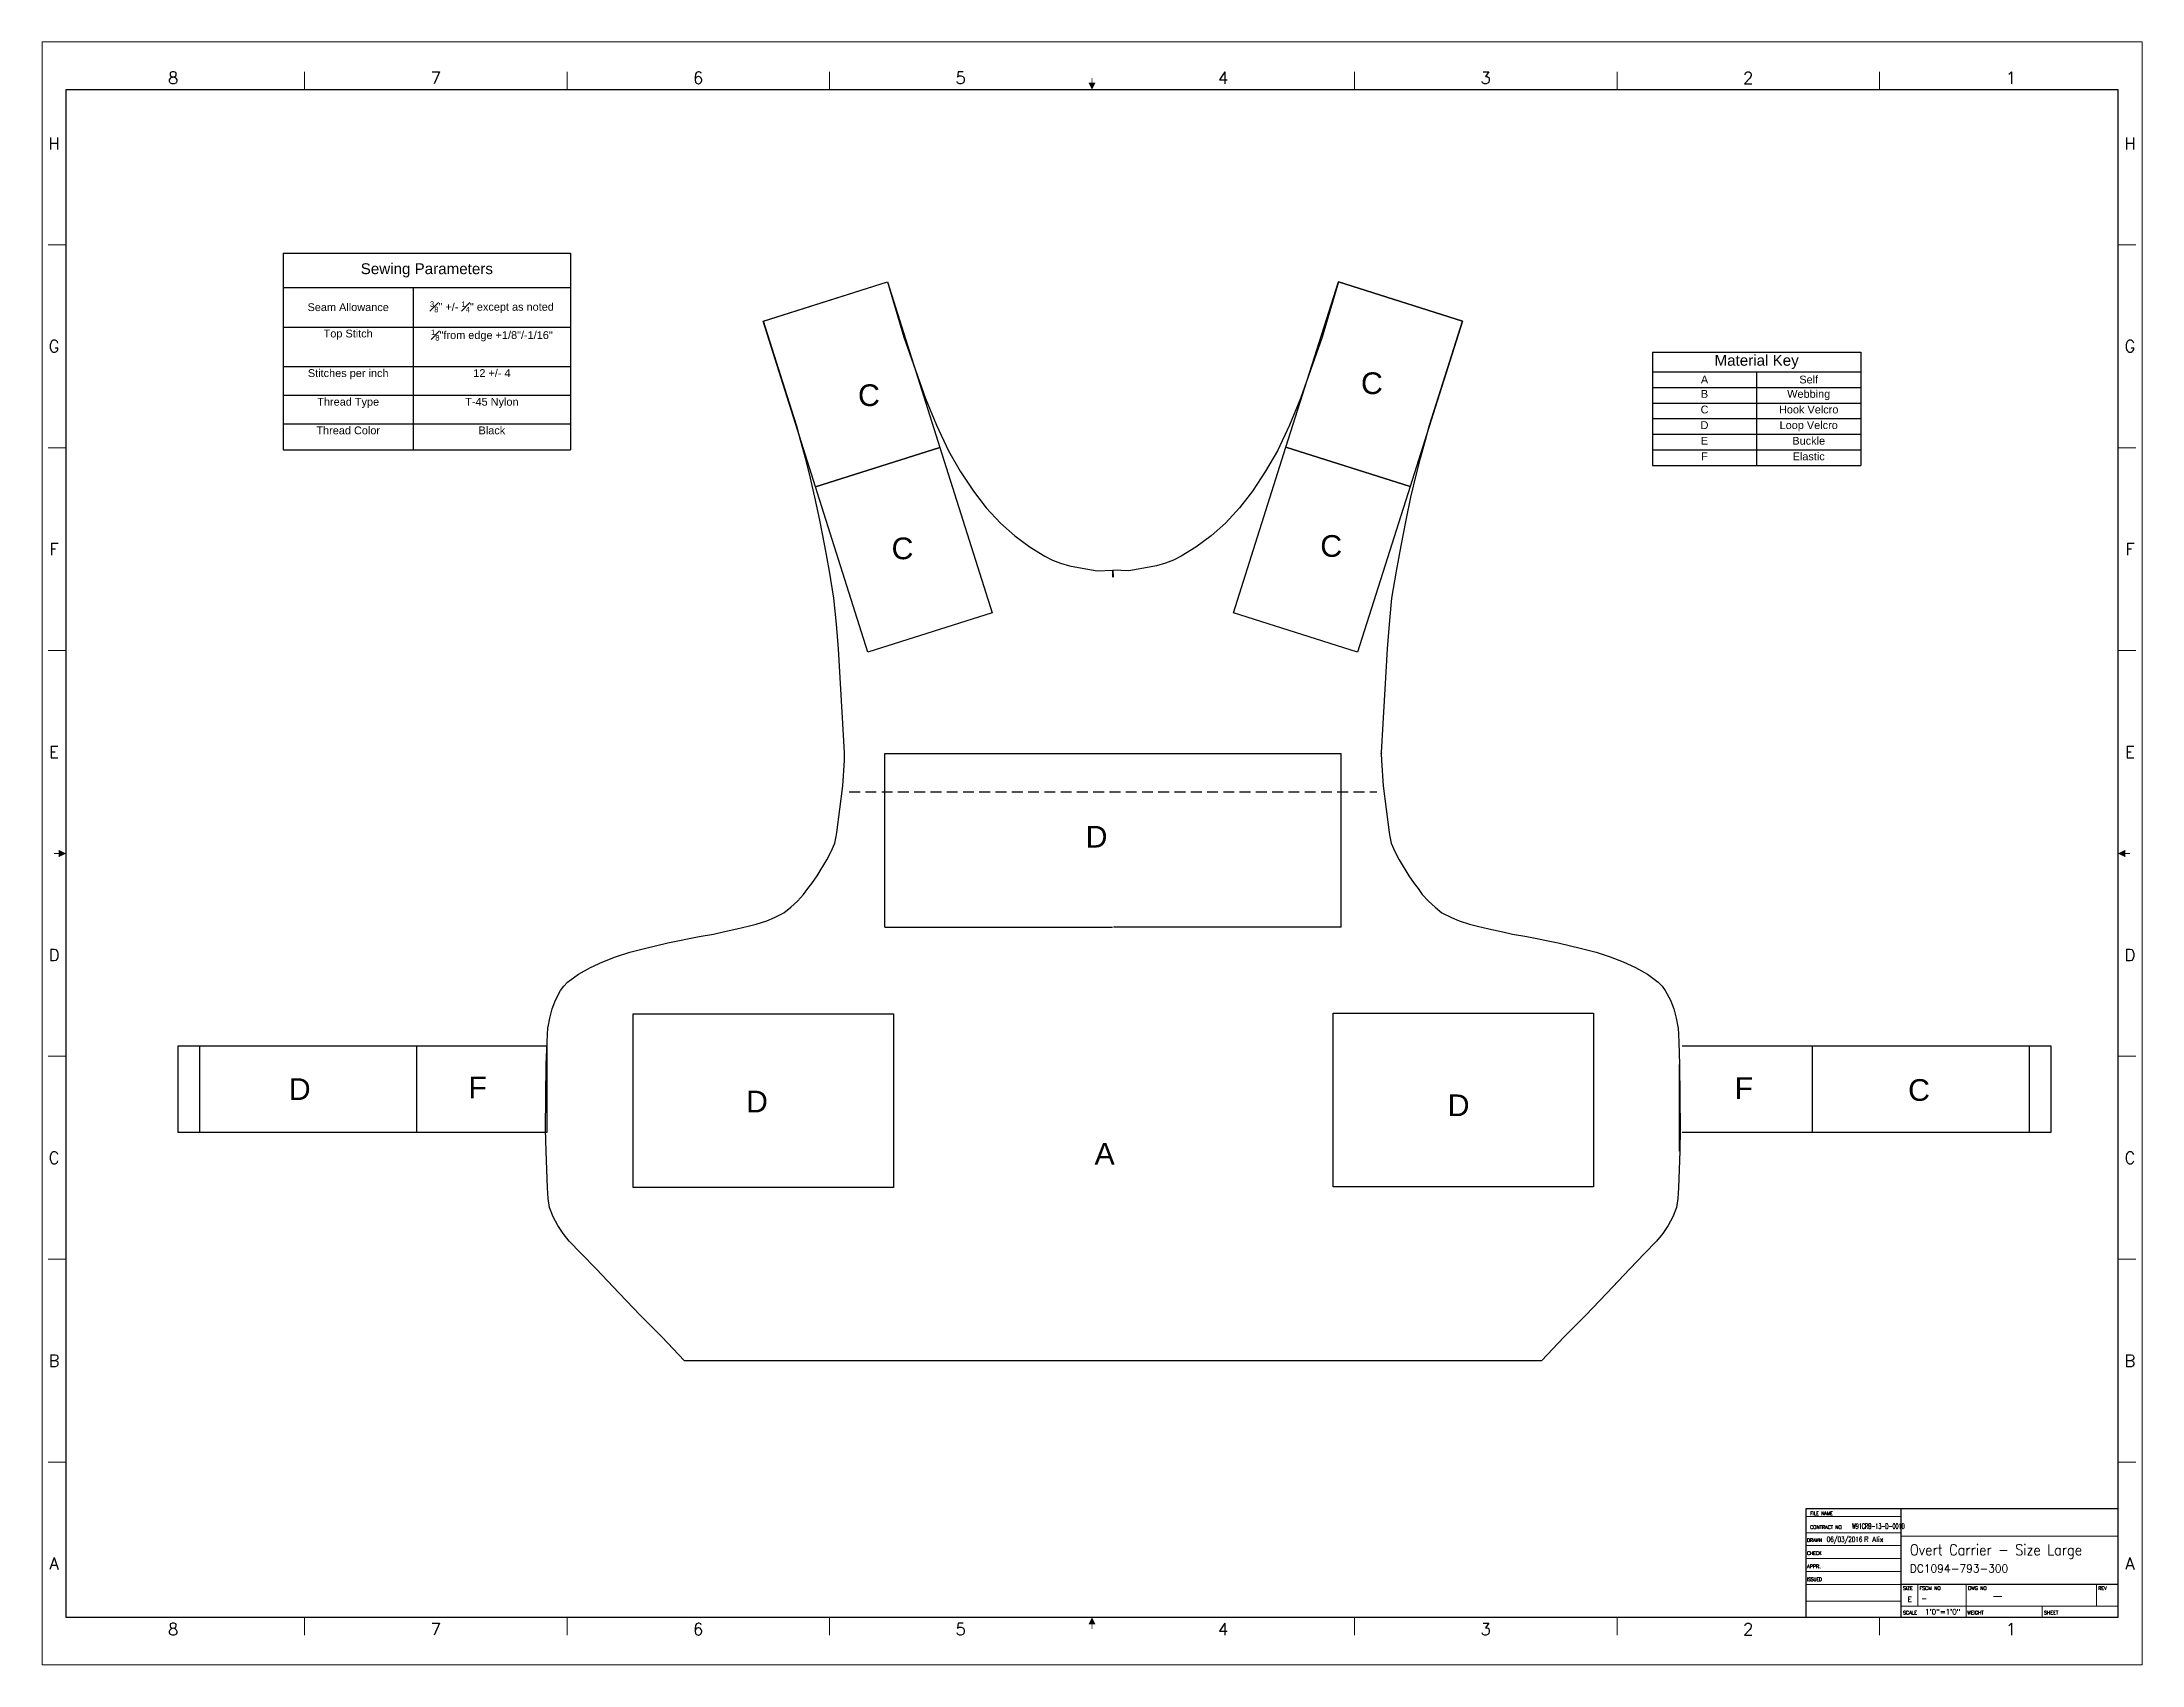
# Model space of a CAD drawing. Header units: inches. Extents: x 6.9 to 55.3, y 27 to 64.4.
import ezdxf
from ezdxf.enums import TextEntityAlignment as Align

# ---------------------------------------------------------------- set-up
doc = ezdxf.new("R2010")
doc.units = ezdxf.units.IN
doc.header["$MEASUREMENT"] = 0
doc.linetypes.add('HIDDEN', pattern=[0.375, 0.25, -0.125])
doc.layers.add('AM_BOR', color=7, linetype='Continuous', lineweight=30)
doc.layers.add('T001L001', color=7, linetype='Continuous')
doc.styles.add('ACANSTS', font='romans.shx', dxfattribs={"height": 1})
doc.styles.get("Standard").update_dxf_attribs({"font": 'arial.ttf'})

# ---------------------------------------------------------------- blocks, each defined once
blk = doc.blocks.new('ANSI_E')
at = {"color": 0}
for p, q in [((1104.9, 838.2), (12.7, 838.2)), ((12.7, 838.2), (12.7, 25.4)), ((1104.9, 25.4), (1104.9, 838.2)), ((12.7, 25.4), (1104.9, 25.4))]:
    blk.add_line(p, q, dxfattribs=at)
at = {"layer": 'AM_BOR', "color": 0, "lineweight": 15}
for p, q in [((1117.6, 863.6), (0, 863.6)), ((0, 863.6), (0, 0)), ((1117.6, 0), (1117.6, 863.6)), ((139.7, 847.7), (139.7, 838.2)), ((279.4, 847.7), (279.4, 838.2)), ((419.1, 847.7), (419.1, 838.2)), ((698.5, 847.7), (698.5, 838.2)), ((838.2, 847.7), (838.2, 838.2)), ((977.9, 847.7), (977.9, 838.2)), ((12.7, 755.6), (3.2, 755.6)), ((1104.9, 755.6), (1114.4, 755.6)), ((12.7, 647.7), (3.2, 647.7)), ((1104.9, 647.7), (1114.4, 647.7)), ((12.7, 539.8), (3.2, 539.8)), ((1104.9, 539.8), (1114.4, 539.8)), ((12.7, 323.9), (3.2, 323.9)), ((1104.9, 323.9), (1114.4, 323.9)), ((12.7, 215.9), (3.2, 215.9)), ((1104.9, 215.9), (1114.4, 215.9)), ((12.7, 108), (3.2, 108)), ((1104.9, 108), (1114.4, 108)), ((139.7, 15.9), (139.7, 25.4)), ((279.4, 15.9), (279.4, 25.4)), ((419.1, 15.9), (419.1, 25.4)), ((698.5, 15.9), (698.5, 25.4)), ((838.2, 15.9), (838.2, 25.4)), ((977.9, 15.9), (977.9, 25.4)), ((0, 0), (1117.6, 0))]:
    blk.add_line(p, q, dxfattribs=at)
at = {"layer": 'AM_BOR', "color": 0, "lineweight": 30, "const_width": 0.508}
for points in [[(558.8, 844.5), (558.8, 842)], [(6.4, 431.8), (8.9, 431.8)], [(1111.2, 431.8), (1108.7, 431.8)], [(558.8, 19.1), (558.8, 21.6)]]:
    blk.add_lwpolyline(points, dxfattribs=at)
at = {"layer": 'AM_BOR', "color": 0, "lineweight": 30}
for points in [[(560.7, 842), (556.9, 842), (558.8, 838.2)], [(8.9, 433.7), (8.9, 429.9), (12.7, 431.8)], [(1108.7, 429.9), (1108.7, 433.7), (1104.9, 431.8)], [(556.9, 21.6), (560.7, 21.6), (558.8, 25.4)]]:
    blk.add_solid(points, dxfattribs=at)
at = {"layer": 'AM_BOR', "color": 0, "lineweight": 15, "style": 'ACANSTS'}
for s, p in [('8', (69.8, 844.5)), ('7', (209.6, 844.5)), ('6', (349.2, 844.5)), ('5', (488.9, 844.5)), ('4', (628.6, 844.5)), ('3', (768.3, 844.5)), ('2', (908, 844.5)), ('1', (1047.8, 844.5)), ('H', (6.4, 809.6)), ('H', (1111.2, 809.6)), ('G', (6.4, 701.7)), ('G', (1111.2, 701.7)), ('F', (6.4, 593.7)), ('F', (1111.2, 593.7)), ('E', (6.4, 485.8)), ('E', (1111.2, 485.8)), ('D', (6.4, 377.8)), ('D', (1111.2, 377.8)), ('C', (6.4, 269.9)), ('C', (1111.2, 269.9)), ('B', (6.4, 161.9)), ('B', (1111.2, 161.9)), ('A', (1111.2, 54)), ('8', (69.8, 19.1)), ('7', (209.6, 19.1)), ('6', (349.2, 19.1)), ('5', (488.9, 19.1)), ('4', (628.6, 19.1)), ('3', (768.3, 19.1)), ('2', (908, 19.1)), ('1', (1047.8, 19.1))]:
    blk.add_text(s, height=6.35, dxfattribs=at).set_placement(p, align=Align.MIDDLE_CENTER)
at = {"layer": 'AM_BOR', "color": 0, "lineweight": 15, "style": 'ACANSTS', "text_generation_flag": 2}
blk.add_text('A', height=6.35, dxfattribs=at).set_placement((6.4, 54), align=Align.MIDDLE_CENTER)
blk = doc.blocks.new('ANSI_TITUS')
at = {"color": 0}
blk.add_lwpolyline([(0, 63.5), (-182.9, 63.5), (-182.9, 0), (0, 0)], close=True, dxfattribs=at)
at = {"layer": 'AM_BOR', "color": 0}
for p, q in [((-127, 0), (-127, 63.5)), ((0, 19.1), (-127, 19.1))]:
    blk.add_line(p, q, dxfattribs=at)
at = {"layer": 'AM_BOR', "color": 0, "lineweight": 15}
for p, q in [((-182.9, 58.9), (-127, 58.9)), ((-127, 49.5), (-182.9, 49.5)), ((-127, 41.9), (-182.9, 41.9)), ((0, 47.5), (-127, 47.5)), ((-127, 34.3), (-182.9, 34.3)), ((-127, 26.7), (-182.9, 26.7)), ((-127, 19.1), (-182.9, 19.1)), ((-117.3, 19.1), (-117.3, 6.4)), ((-88.9, 19.1), (-88.9, 6.4)), ((-12.7, 19.1), (-12.7, 6.4)), ((-127, 9.5), (-182.9, 9.5)), ((0, 6.4), (-127, 6.4)), ((-88.9, 0), (-88.9, 6.4)), ((-44.4, 0), (-44.4, 6.4))]:
    blk.add_line(p, q, dxfattribs=at)
at = {"layer": 'AM_BOR', "color": 0, "lineweight": 15, "style": 'ACANSTS'}
for s, height, width, p in [('FILE NAME', 2.03, 0.951562, (-180.3, 59.8)), ('CONTRACT NO', 2.032, 0.979028, (-180.3, 51.7)), ('DRAWN', 2.03, 0.942857, (-182.1, 44.1))]:
    blk.add_text(s, height=height, dxfattribs=dict(at, width=width)).set_placement(p)
for s, width, p in [('CHECK', 0.942857, (-182.1, 37.5)), ('ISSUED', 0.90932, (-182.1, 22.2))]:
    blk.add_text(s, height=2.03, dxfattribs=dict(at, width=width)).set_placement(p, align=Align.MIDDLE_LEFT)
for s, p in [('APPR.', (-182.1, 29.8)), ('SCALE', (-126, 2.7)), ('SHEET', (-43.4, 2.7))]:
    blk.add_text(s, height=2.03, dxfattribs=at).set_placement(p, align=Align.MIDDLE_LEFT)
for s, p in [('SIZE', (-126, 16)), ('FSCM NO', (-116.3, 16)), ('DWG NO', (-87.9, 16)), ('REV', (-11.7, 16)), ('WEIGHT', (-88.3, 1.7))]:
    blk.add_text(s, height=2.03, dxfattribs=at).set_placement(p)
for tag, p in [('GEN-TITLE-DWG{10.58}', (-161.3, 59.8)), ('GEN-TITLE-CTRN{9.04}', (-155.7, 51.7)), ('GEN-TITLE-CHKD{6.16}', (-170.7, 36.4)), ('GEN-TITLE-DAT{6.03}', (-170.6, 44.1)), ('GEN-TITLE-NAME{6.72}', (-148.8, 44.1)), ('GEN-TITLE-CHKM{6.72}', (-148.8, 36.4)), ('GEN-TITLE-APPD{6.08}', (-170.7, 28.8)), ('GEN-TITLE-ISSD{6.03}', (-170.6, 21.3)), ('GEN-TITLE-APPM{6.72}', (-148.8, 28.8)), ('GEN-TITLE-ISSM{6.72}', (-148.8, 21.2)), ('GEN-TITLE-FSCM{8.01}', (-115.3, 9.4)), ('GEN-TITLE-SCA{7.49}', (-113, 1.7)), ('GEN-TITLE-WT{7.43}', (-70, 1.7)), ('GEN-TITLE-SHEET{10.30}', (-26.5, 1.6))]:
    blk.add_attdef(tag, p, '', height=3.05, dxfattribs=at)
at = {"layer": 'AM_BOR', "color": 0, "lineweight": 30, "style": 'ACANSTS'}
for tag, p in [('GEN-TITLE-DACT{25.89}', (-122.5, 49.7)), ('GEN-TITLE-DES2{26.26}', (-122, 26.3))]:
    blk.add_attdef(tag, p, '', height=4.57, dxfattribs=at)
at = {"layer": 'AM_BOR', "color": 0, "style": 'ACANSTS'}
for tag, p in [('GEN-TITLE-DES1{18.22}', (-122, 36.3)), ('GEN-TITLE-NR{8.40}', (-74.1, 9.4))]:
    blk.add_attdef(tag, p, '', height=6.35, dxfattribs=at)
at = {"layer": 'AM_BOR', "color": 0, "lineweight": 15, "style": 'ACANSTS'}
for tag, p in [('GEN-TITLE-SIZ{2.46}', (-122, 9)), ('GEN-TITLE-REV{3.27}', (-6.2, 8.9))]:
    blk.add_attdef(tag, text='', height=3.05, dxfattribs=at).set_placement(p, align=Align.CENTER)
blk = doc.blocks.new('*T10')
at = {"color": 0, "linetype": 'ByBlock', "lineweight": -2, "transparency": 16777216}
for p, q in [((0, 0), (4.801, 0)), ((0, 0), (0, -2.613)), ((4.801, 0), (4.801, -2.613)), ((0, -0.453), (4.801, -0.453)), ((2.401, -0.453), (2.401, -2.613)), ((0, -0.813), (4.801, -0.813)), ((0, -1.173), (4.801, -1.173)), ((0, -1.533), (4.801, -1.533)), ((0, -1.893), (4.801, -1.893)), ((0, -2.253), (4.801, -2.253)), ((0, -2.613), (4.801, -2.613))]:
    blk.add_line(p, q, dxfattribs=at)
at = {"color": 0, "linetype": 'Continuous', "transparency": 16777216}
for s, insert, char_height, width, attachment_point in [('Material Key', (2.401, -0.227), 0.25, 4.68128, 5), ('A', (1.2, -0.633), 0.18, 2.28064, 5), ('B', (1.2, -0.873), 0.18, 2.28064, 2), ('Webbing', (3.601, -0.873), 0.18, 2.28064, 2), ('Self', (3.601, -0.633), 0.18, 2.28064, 5), ('C', (1.2, -1.233), 0.18, 2.28064, 2), ('Hook Velcro', (3.601, -1.233), 0.18, 2.28064, 2), ('D', (1.2, -1.593), 0.18, 2.28064, 2), ('Loop Velcro', (3.601, -1.593), 0.18, 2.28064, 2), ('E', (1.2, -1.953), 0.18, 2.28064, 2), ('F', (1.2, -2.313), 0.18, 2.28064, 2), ('Buckle', (3.601, -1.953), 0.18, 2.28064, 2), ('Elastic', (3.601, -2.313), 0.18, 2.28064, 2)]:
    blk.add_mtext(s, dxfattribs=dict(at, insert=insert, char_height=char_height, width=width, attachment_point=attachment_point))
blk = doc.blocks.new('*T11')
at = {"color": 0, "linetype": 'ByBlock', "lineweight": -2, "transparency": 16777216}
for p, q in [((0, 0), (6.625, 0)), ((0, 0), (0, -4.531)), ((6.625, 0), (6.625, -4.531)), ((0, -0.787), (6.625, -0.787)), ((3, -0.787), (3, -4.531)), ((0, -1.699), (6.625, -1.699)), ((0, -2.611), (6.625, -2.611)), ((0, -3.271), (6.625, -3.271)), ((0, -3.931), (6.625, -3.931)), ((0, -4.531), (6.625, -4.531))]:
    blk.add_line(p, q, dxfattribs=at)
at = {"color": 0, "linetype": 'Continuous', "transparency": 16777216}
for s, insert, char_height, width, attachment_point in [('Sewing Parameters', (3.312, -0.393), 0.25, 6.505, 5), ('Seam Allowance', (1.5, -1.243), 0.18, 2.88, 5), ('\\A1;{\\H0.7x;\\S3#8;}" +/- {\\H0.7x;\\S1#4;}" except as noted', (4.812, -1.243), 0.18, 3.505, 5), ('Top Stitch', (1.5, -1.759), 0.18, 2.88, 2), ('\\A1;{\\H0.7x;\\S1#8;}"from edge +1/8"/-1/16"', (4.812, -1.759), 0.18, 3.505, 2), ('Stitches per inch', (1.5, -2.671), 0.18, 2.88, 2), ('12 +/- 4', (4.812, -2.671), 0.18, 3.505, 2), ('Thread Type', (1.5, -3.331), 0.18, 2.88, 2), ('T-45 Nylon', (4.812, -3.331), 0.18, 3.505, 2), ('Thread Color', (1.5, -3.991), 0.18, 2.88, 2), ('Black', (4.812, -3.991), 0.18, 3.505, 2)]:
    blk.add_mtext(s, dxfattribs=dict(at, insert=insert, char_height=char_height, width=width, attachment_point=attachment_point))

msp = doc.modelspace()

# ---------------------------------------------------------------- linework, layer by layer
for p, q in [((26.274, 48.025), (36.795, 48.025)), ((9.99, 41.291), (18.49, 41.291)), ((9.99, 39.291), (9.99, 41.291)), ((10.49, 39.291), (10.49, 41.291)), ((15.49, 39.291), (15.49, 41.291)), ((18.49, 41.291), (18.49, 39.291)), ((44.651, 41.291), (53.151, 41.291)), ((47.651, 41.291), (47.651, 39.291)), ((52.651, 41.291), (52.651, 39.291)), ((53.151, 41.291), (53.151, 39.291)), ((44.594, 38.865), (44.594, 40.865)), ((18.49, 39.291), (9.99, 39.291)), ((53.151, 39.291), (44.651, 39.291)), ((21.653, 34.044), (41.416, 34.044))]:
    msp.add_line(p, q)
at = {"linetype": 'HIDDEN'}
msp.add_line((25.455, 47.147), (37.616, 47.147), dxfattribs=at)
for points in [[(27.542, 55.082), (24.682, 54.176), (23.475, 57.989), (26.335, 58.895)], [(36.73, 58.897), (39.59, 57.991), (38.382, 54.178), (35.522, 55.084)], [(24.682, 54.176), (27.542, 55.082), (28.75, 51.268), (25.889, 50.363)], [(37.174, 50.365), (34.314, 51.27), (35.522, 55.084), (38.382, 54.178)], [(20.475, 42.029), (26.475, 42.029), (26.475, 38.029), (20.475, 38.029)], [(36.61, 42.044), (42.61, 42.044), (42.61, 38.044), (36.61, 38.044)]]:
    msp.add_lwpolyline(points, close=True)
at = {"layer": 'T001L001'}
for points in [[(25.349, 48.013), (25.348, 48.037), (25.348, 48.049), (25.348, 48.049), (25.212, 50.44), (25.162, 51.009), (25.105, 51.606), (25, 52.233), (24.894, 52.811), (24.78, 53.406), (24.667, 53.938), (24.541, 54.471), (24.45, 54.831), (24.335, 55.252), (24.246, 55.571), (24.078, 56.103), (23.48, 57.991), (26.335, 58.895), (26.717, 57.619), (26.891, 57.123), (27.214, 56.205), (27.465, 55.597), (27.747, 55.004), (28.017, 54.531), (28.319, 54.077), (28.616, 53.693), (28.943, 53.334), (29.271, 53.042), (29.625, 52.782), (29.964, 52.576), (30.141, 52.487), (30.323, 52.412), (30.531, 52.355), (30.742, 52.311), (31.168, 52.24), (31.535, 52.252), (31.541, 52.095), (31.535, 52.252)], [(37.72, 48.025), (37.721, 48.049), (37.721, 48.049), (37.721, 48.049), (37.859, 50.44), (37.908, 51.009), (37.966, 51.606), (38.071, 52.233), (38.176, 52.811), (38.29, 53.406), (38.403, 53.938), (38.529, 54.471), (38.621, 54.831), (38.735, 55.252), (38.825, 55.571), (38.992, 56.103), (39.59, 57.991), (36.736, 58.895), (36.353, 57.619), (36.179, 57.123), (35.856, 56.205), (35.606, 55.597), (35.324, 55.004), (35.054, 54.531), (34.752, 54.077), (34.455, 53.693), (34.127, 53.334), (33.799, 53.042), (33.445, 52.782), (33.107, 52.576), (32.93, 52.487), (32.747, 52.412), (32.54, 52.355), (32.329, 52.311), (31.902, 52.24), (31.535, 52.252), (31.53, 52.095), (31.535, 52.252)], [(21.653, 34.044), (21.147, 34.576), (20.642, 35.08), (20.152, 35.595), (19.621, 36.151), (19.281, 36.504), (19.003, 36.794), (18.863, 36.968), (18.738, 37.152), (18.63, 37.354), (18.547, 37.567), (18.516, 37.776), (18.499, 38.02), (18.469, 38.861), (18.459, 39.369), (18.475, 40.865), (18.493, 41.379), (18.511, 41.712), (18.515, 41.73), (18.555, 41.932), (18.609, 42.141), (18.683, 42.342), (18.805, 42.566), (18.88, 42.669), (18.966, 42.761), (19.218, 42.944), (19.49, 43.096), (19.777, 43.228), (20.071, 43.341), (20.4, 43.447), (20.735, 43.533), (21.273, 43.664), (21.997, 43.814), (22.326, 43.868), (22.55, 43.916), (22.868, 43.986), (23.131, 44.048), (23.314, 44.092), (23.555, 44.17), (23.732, 44.249), (23.953, 44.36), (24.109, 44.489), (24.262, 44.629), (24.405, 44.779), (24.503, 44.916), (24.592, 45.035), (24.716, 45.211), (24.938, 45.578), (25.037, 45.768), (25.121, 45.965), (25.153, 46.118), (25.167, 46.209), (25.308, 47.281), (25.347, 47.87), (25.349, 48.025), (25.349, 48.025)], [(26.274, 44.025), (26.274, 48.025)], [(36.795, 44.025), (36.795, 48.025)], [(37.72, 48.025), (37.72, 48.025), (37.722, 47.87), (37.761, 47.281), (37.902, 46.209), (37.916, 46.118), (37.948, 45.965), (38.032, 45.768), (38.131, 45.578), (38.353, 45.211), (38.477, 45.035), (38.567, 44.916), (38.664, 44.779), (38.807, 44.629), (38.96, 44.489), (39.116, 44.36), (39.337, 44.249), (39.514, 44.17), (39.756, 44.092), (39.938, 44.048), (40.201, 43.986), (40.519, 43.916), (40.744, 43.868), (41.072, 43.814), (41.796, 43.664), (42.334, 43.533), (42.669, 43.447), (42.998, 43.341), (43.293, 43.228), (43.579, 43.096), (43.851, 42.944), (44.103, 42.761), (44.189, 42.669), (44.264, 42.566), (44.386, 42.342), (44.46, 42.141), (44.514, 41.932), (44.554, 41.73), (44.558, 41.712), (44.576, 41.379), (44.594, 40.865), (44.61, 39.369), (44.6, 38.861), (44.57, 38.02), (44.553, 37.776), (44.522, 37.567), (44.439, 37.354), (44.332, 37.152), (44.206, 36.968), (44.066, 36.794), (43.788, 36.504), (43.448, 36.151), (42.917, 35.595), (42.427, 35.08), (41.923, 34.576), (41.416, 34.044)], [(26.274, 44.025), (31.524, 44.025)], [(36.795, 44.025), (31.545, 44.025)]]:
    msp.add_lwpolyline(points, dxfattribs=at)

# ---------------------------------------------------------------- block references
at = {"lineweight": 0, "xscale": 0.043307086614176, "yscale": 0.043307086614176, "zscale": 0.043307086614176}
msp.add_blockref('ANSI_E', (6.852, 27.024), dxfattribs=at)
for name, p in [('*T11', (12.409, 59.555)), ('*T10', (43.969, 57.278))]:
    msp.add_blockref(name, p)
at = {"lineweight": 0}
ref = msp.add_blockref('ANSI_TITUS', (54.702, 28.124), dxfattribs=dict(at, xscale=0.03937007874016, yscale=0.03937007874016, zscale=0.03937007874016))
ref.add_attrib('GEN-TITLE-CTRN{9.04}', 'W91CRB-13-D-0010', (48.57, 30.161), dxfattribs={"layer": 'AM_BOR', "color": 0, "lineweight": 15, "height": 0.12, "style": 'ACANSTS', "width": 0.556716})
ref.add_attrib('GEN-TITLE-SIZ{2.46}', 'E', dxfattribs={"layer": 'AM_BOR', "color": 0, "lineweight": 15, "height": 0.12, "style": 'ACANSTS'}).set_placement((49.898, 28.478), align=Align.CENTER)
ref.add_attrib('GEN-TITLE-FSCM{8.01}', '-', (50.162, 28.494), dxfattribs={"layer": 'AM_BOR', "color": 0, "lineweight": 15, "height": 0.12, "style": 'ACANSTS'})
ref.add_attrib('GEN-TITLE-NR{8.40}', '-', (51.786, 28.494), dxfattribs={"layer": 'AM_BOR', "height": 0.25, "style": 'ACANSTS'})
ref.add_attrib('GEN-TITLE-DES2{26.26}', 'DC1094-793-300', (49.901, 29.158), dxfattribs={"layer": 'AM_BOR', "color": 0, "lineweight": 30, "height": 0.18, "style": 'ACANSTS'})
ref.add_attrib('GEN-TITLE-DES1{18.22}', 'Overt Carrier - Size Large', (49.901, 29.553), dxfattribs={"layer": 'AM_BOR', "height": 0.25, "style": 'ACANSTS', "width": 0.871572})
ref.add_attrib('GEN-TITLE-NAME{6.72}', 'R Alix', (48.842, 29.859), dxfattribs={"layer": 'AM_BOR', "color": 0, "lineweight": 15, "height": 0.12, "style": 'ACANSTS'})
ref.add_attrib('GEN-TITLE-DAT{6.03}', '06/03/2016', (47.986, 29.859), dxfattribs={"layer": 'AM_BOR', "color": 0, "lineweight": 15, "height": 0.12, "style": 'ACANSTS', "width": 0.639545})
ref.add_attrib('GEN-TITLE-SCA{7.49}', '1\'0"=1\'0"', (50.252, 28.189), dxfattribs={"layer": 'AM_BOR', "color": 0, "lineweight": 15, "height": 0.12, "style": 'ACANSTS'})

# ---------------------------------------------------------------- texts
at = {"linetype": 'Continuous', "char_height": 0.5, "attachment_point": 1}
for s, insert in [('C', (37.251, 56.811)), ('C', (25.659, 56.535)), ('C', (26.432, 53.005)), ('C', (36.313, 53.06)), ('D', (30.905, 46.361)), ('D', (12.539, 40.544)), ('F', (16.681, 40.585)), ('D', (23.078, 40.258)), ('F', (45.861, 40.568)), ('C', (49.861, 40.524)), ('D', (39.249, 40.172)), ('A', (31.11, 39.054))]:
    msp.add_mtext_dynamic_manual_height_columns(s, width=1.45017, gutter_width=1, heights=[0], dxfattribs=dict(at, insert=insert))

doc.saveas('drawing.dxf')
